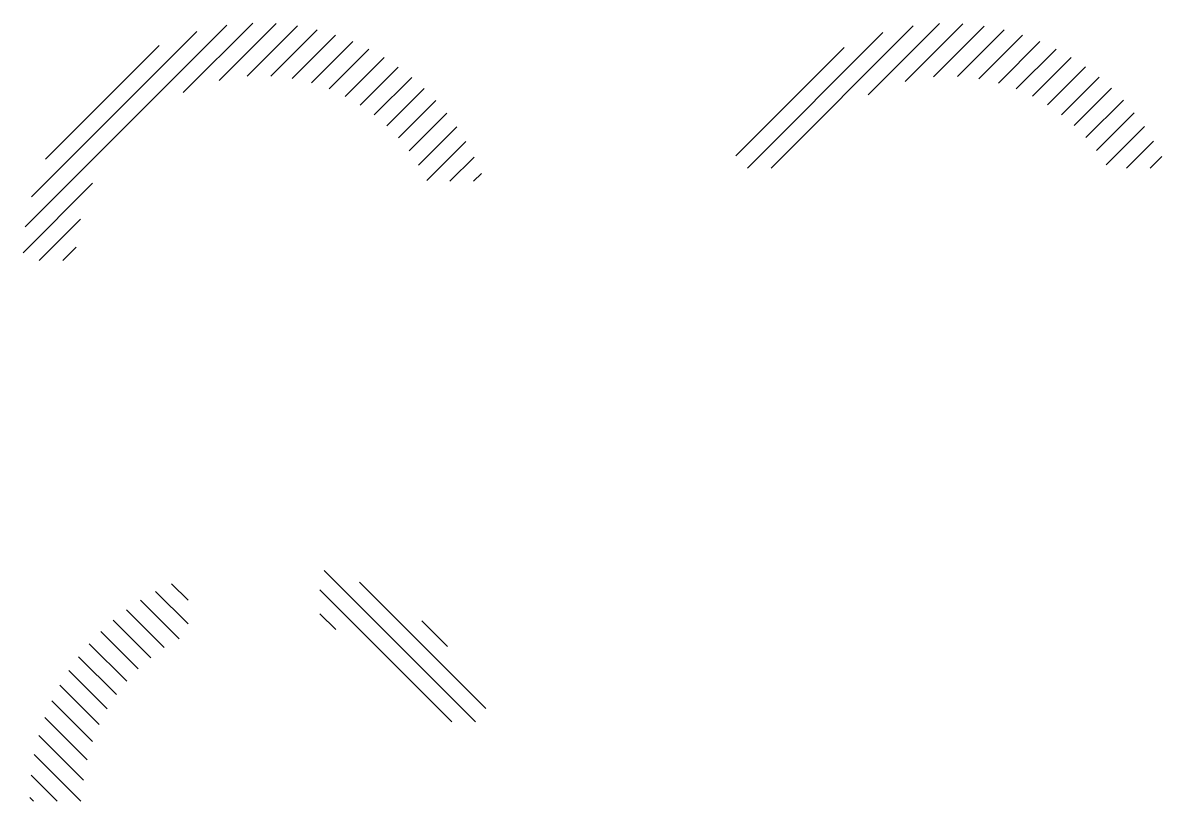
# Paper-space layout 'Лист2' of a CAD drawing. Header units: millimetres. Extents: x 40 to 257, y 53 to 200.
import ezdxf

# ---------------------------------------------------------------- set-up
doc = ezdxf.new("R2010")
doc.units = ezdxf.units.MM
doc.layers.add('MD_Штриховка', color=7, linetype='Continuous', lineweight=25)

psp = doc.layouts.new('Лист2')

# ---------------------------------------------------------------- hatches: boundary and pattern name
at = {"layer": 'MD_Штриховка'}
h = psp.add_hatch(dxfattribs=at)
h.set_pattern_fill('ANSI31', color=256, style=0)
edge = h.paths.add_edge_path(flags=0)
edge.add_line((39.72, 155.04), (49.72, 155.04))
edge.add_ellipse((84.72, 155.04), major_axis=(0, 35), ratio=1, start_angle=-64.6231, end_angle=90, ccw=False)
edge.add_line((116.34, 170.04), (127.14, 170.04))
edge.add_ellipse((84.72, 155.04), major_axis=(-15, 42.43), ratio=1, start_angle=270, end_angle=430.5288)
h = psp.add_hatch(dxfattribs=at)
h.set_pattern_fill('ANSI31', color=256, style=0)
edge = h.paths.add_edge_path(flags=0)
edge.add_line((245.38, 172.54), (256.55, 172.54))
edge.add_ellipse((215.17, 155.04), major_axis=(-17.5, 41.38), ratio=1, start_angle=270, end_angle=404.1544)
edge.add_line((173.79, 172.54), (184.96, 172.54))
edge.add_ellipse((215.17, 155.04), major_axis=(17.5, 30.21), ratio=1, start_angle=-29.8305, end_angle=90, ccw=False)
h = psp.add_hatch(dxfattribs=at)
h.set_pattern_fill('ANSI31', color=256, angle=270, style=0)
edge = h.paths.add_edge_path(flags=0)
edge.add_line((41, 52.6), (51, 52.6))
edge.add_ellipse((86, 52.6), major_axis=(0, 35), ratio=1, start_angle=25.3769, end_angle=90, ccw=False)
edge.add_line((71, 84.22), (71, 95.02))
edge.add_ellipse((86, 52.6), major_axis=(-42.43, -15), ratio=1, start_angle=270, end_angle=340.5288)
edge = h.paths.add_edge_path(flags=0)
edge.add_line((117.63, 67.6), (128.43, 67.6))
edge.add_ellipse((86, 52.6), major_axis=(-15, 42.43), ratio=1, start_angle=270, end_angle=327.6892)
edge.add_line((96, 96.47), (96, 86.14))
edge.add_ellipse((86, 52.6), major_axis=(33.54, -10), ratio=1, start_angle=41.9785, end_angle=90, ccw=False)

doc.saveas('drawing.dxf')
